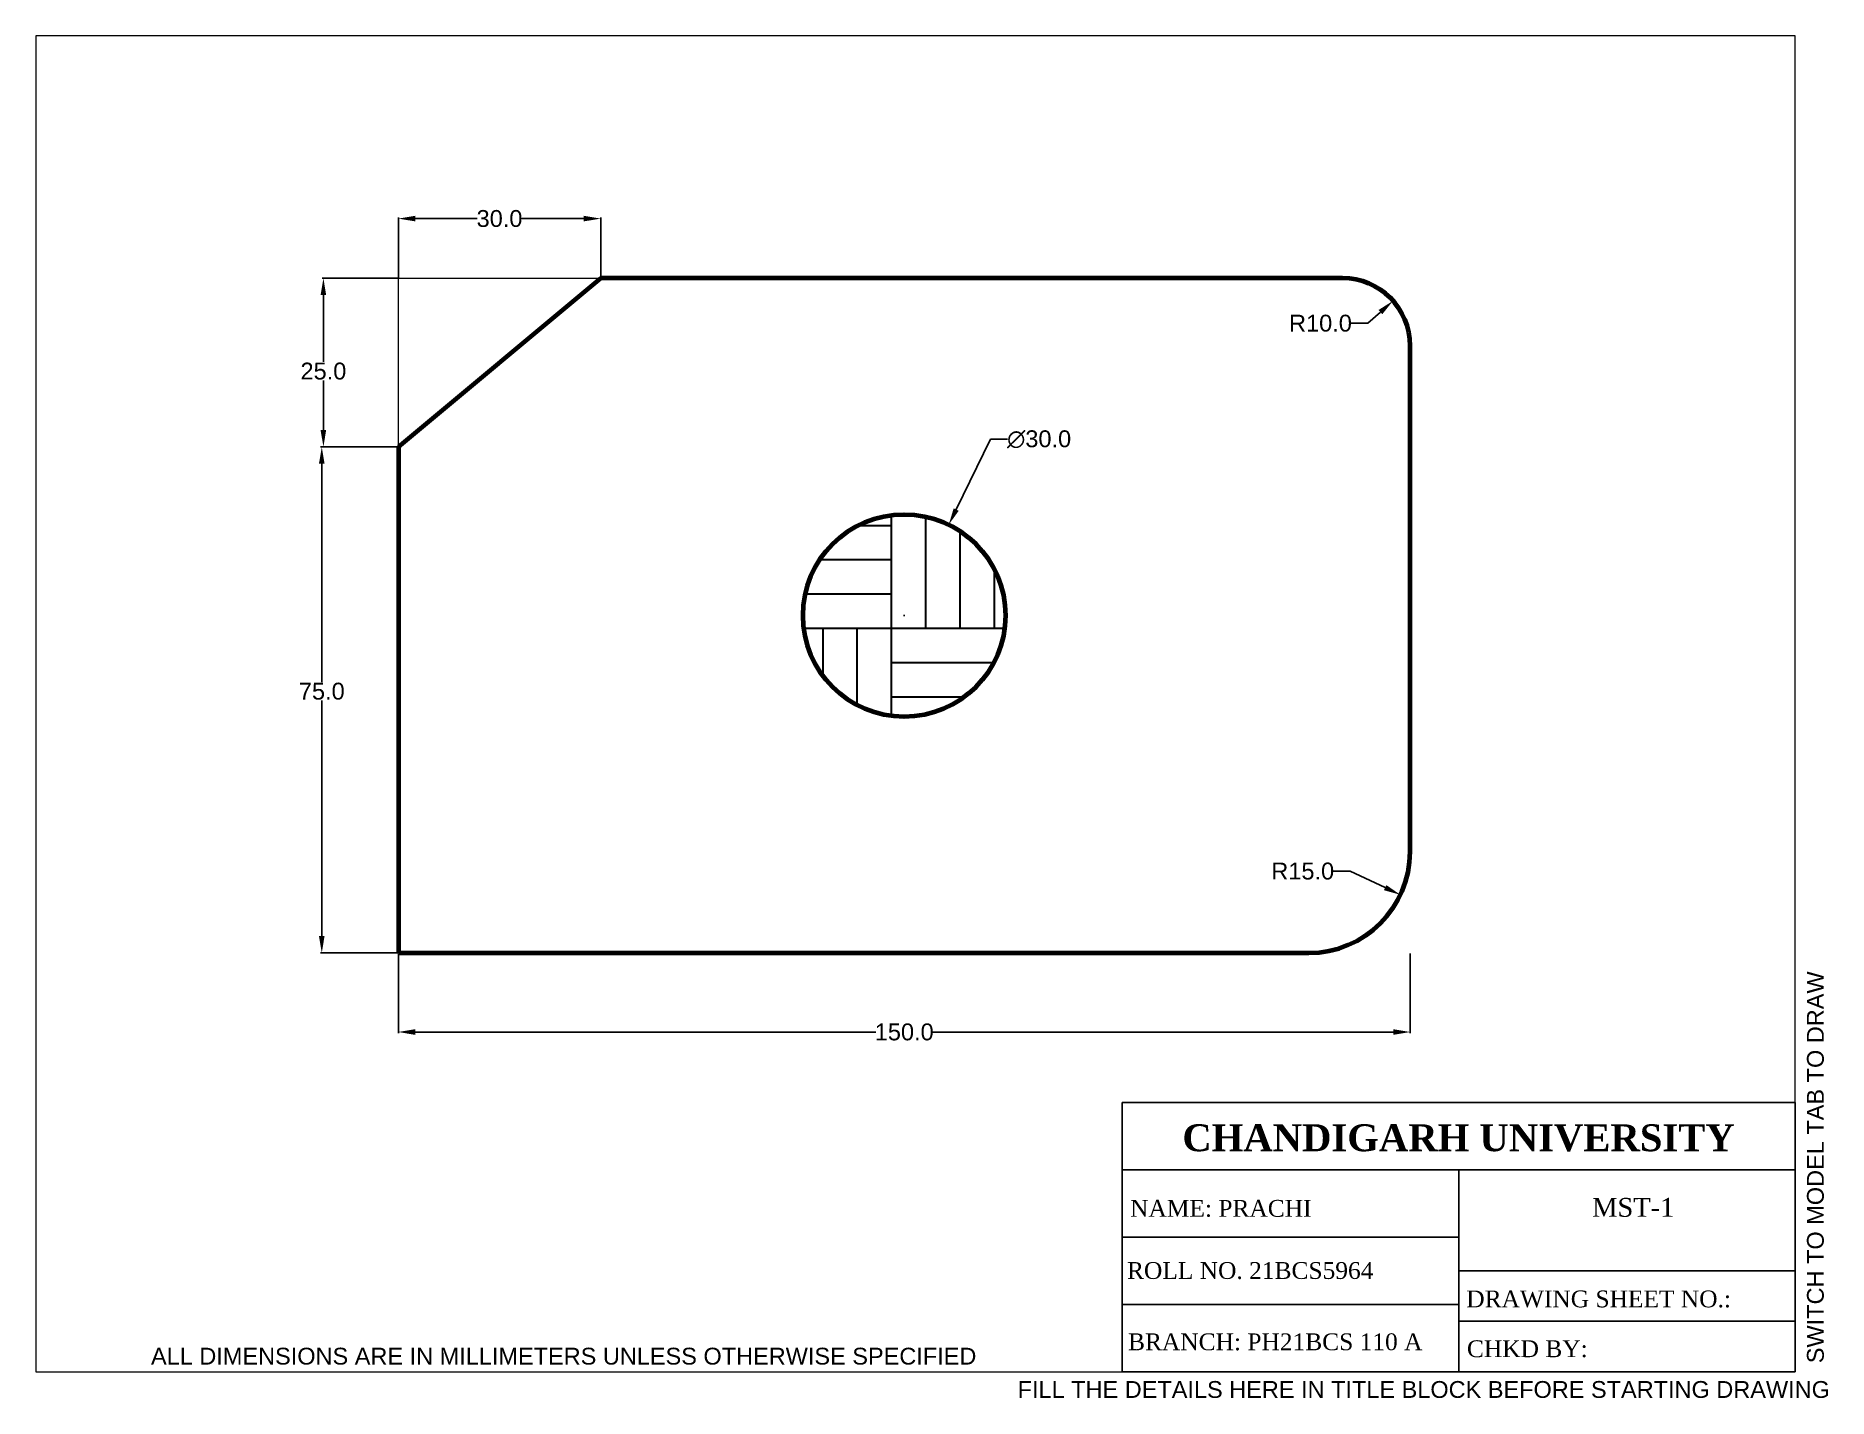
# Paper-space layout 'Layout1' of a CAD drawing. Header units: millimetres. Extents: x 0 to 266, y -4 to 198.
# The model-space entities are those that its viewports show. They can reach past a viewport. Long polylines and large blocks are cut down to what shows.
import ezdxf

# ---------------------------------------------------------------- set-up
doc = ezdxf.new("R2010")
doc.units = ezdxf.units.MM
doc.linetypes.add('ACAD_ISO08W100', pattern=[36, 24, -3, 6, -3])
doc.layers.add('Comments', color=10, linetype='Continuous', lineweight=13, plot=False)
doc.layers.add('thick continuous', color=7, linetype='Continuous', lineweight=30)
doc.styles.get("Standard").update_dxf_attribs({"font": 'Arial.ttf'})
doc.dimstyles.get("Standard").update_dxf_attribs({"dimtxt": 2.5, "dimasz": 2.5, "dimexe": 0.18, "dimexo": 0.0625, "dimgap": 0.09, "dimtad": 0, "dimtih": 1, "dimtoh": 1, "dimdec": 1, "dimzin": 0, "dimdsep": 46, "dimtxsty": 'Standard', "dimcen": 0.09, "dimadec": 0, "dimazin": 0, "dimtfac": 1, "dimtdec": 1, "dimtofl": 0, "dimtmove": 0, "dimatfit": 3, "dimfxl": 1, "dimtolj": 1, "dimtzin": 0, "dimarcsym": 0})

# ---------------------------------------------------------------- blocks, each defined once
blk = doc.blocks.new('*D2')
at = {"layer": 'Defpoints', "color": 0, "transparency": 16777216}
for p in [(37.47, 270.74), (48.82, 270.74), (48.82, 195.74)]:
    blk.add_point(p, dxfattribs=at)
at = {"layer": 'thick continuous', "color": 0, "lineweight": -2, "transparency": 16777216}
for p, q in [((48.76, 270.74), (37.29, 270.74)), ((37.47, 268.24), (37.47, 235.88)), ((37.47, 198.24), (37.47, 233.15)), ((48.76, 195.74), (37.29, 195.74))]:
    blk.add_line(p, q, dxfattribs=at)
at = {"layer": 'thick continuous', "color": 0, "transparency": 16777216}
for points in [[(37.05, 268.24), (37.88, 268.24), (37.47, 270.74)], [(37.05, 198.24), (37.88, 198.24), (37.47, 195.74)]]:
    blk.add_solid(points, dxfattribs=at)
at = {"layer": 'thick continuous', "color": 0, "lineweight": 5, "transparency": 16777216, "insert": (37.47, 234.52), "char_height": 2.5, "attachment_point": 5}
blk.add_mtext('\\A1;75.0', dxfattribs=at)
blk = doc.blocks.new('*D3')
at = {"layer": 'Defpoints', "color": 0, "transparency": 16777216}
for p in [(48.82, 195.74), (198.82, 195.74), (198.82, 184.02)]:
    blk.add_point(p, dxfattribs=at)
at = {"layer": 'thick continuous', "color": 0, "lineweight": -2, "transparency": 16777216}
for p, q in [((48.82, 195.68), (48.82, 183.84)), ((198.82, 195.68), (198.82, 183.84)), ((51.32, 184.02), (119.63, 184.02)), ((196.32, 184.02), (128, 184.02))]:
    blk.add_line(p, q, dxfattribs=at)
at = {"layer": 'thick continuous', "color": 0, "transparency": 16777216}
for points in [[(51.32, 184.44), (51.32, 183.6), (48.82, 184.02)], [(196.32, 184.44), (196.32, 183.6), (198.82, 184.02)]]:
    blk.add_solid(points, dxfattribs=at)
at = {"layer": 'thick continuous', "color": 0, "lineweight": 5, "transparency": 16777216, "insert": (123.82, 184.02), "char_height": 2.5, "attachment_point": 5}
blk.add_mtext('\\A1;150.0', dxfattribs=at)
blk = doc.blocks.new('*D4')
at = {"layer": 'Defpoints', "color": 0, "transparency": 16777216}
for p in [(130.42, 259.21), (117.21, 232.27)]:
    blk.add_point(p, dxfattribs=at)
at = {"layer": 'thick continuous', "color": 0, "lineweight": -2, "transparency": 16777216}
for p, q in [((136.63, 271.86), (131.52, 261.45)), ((139.13, 271.86), (136.63, 271.86)), ((123.73, 245.74), (123.91, 245.74)), ((123.82, 245.65), (123.82, 245.83))]:
    blk.add_line(p, q, dxfattribs=at)
at = {"layer": 'thick continuous', "color": 0, "transparency": 16777216}
blk.add_solid([(131.15, 261.63), (131.9, 261.27), (130.42, 259.21)], dxfattribs=at)
at = {"layer": 'thick continuous', "color": 0, "lineweight": 5, "transparency": 16777216, "insert": (143.82, 271.86), "char_height": 2.5, "attachment_point": 5}
blk.add_mtext('\\A1;∅30.0', dxfattribs=at)
blk = doc.blocks.new('*D5')
at = {"layer": 'Defpoints', "color": 0, "transparency": 16777216}
for p in [(183.82, 210.74), (197.39, 204.35)]:
    blk.add_point(p, dxfattribs=at)
at = {"layer": 'thick continuous', "color": 0, "lineweight": -2, "transparency": 16777216}
for p, q in [((187.43, 207.86), (189.93, 207.86)), ((189.93, 207.86), (195.13, 205.42))]:
    blk.add_line(p, q, dxfattribs=at)
at = {"layer": 'thick continuous', "color": 0, "transparency": 16777216}
blk.add_solid([(195.31, 205.79), (194.95, 205.04), (197.39, 204.35)], dxfattribs=at)
at = {"layer": 'thick continuous', "color": 0, "lineweight": 5, "transparency": 16777216, "insert": (182.9, 207.86), "char_height": 2.5, "attachment_point": 5}
blk.add_mtext('\\A1;R15.0', dxfattribs=at)
blk = doc.blocks.new('*D6')
at = {"layer": 'Defpoints', "color": 0, "transparency": 16777216}
for p in [(196.29, 292.38), (188.82, 285.74)]:
    blk.add_point(p, dxfattribs=at)
at = {"layer": 'thick continuous', "color": 0, "lineweight": -2, "transparency": 16777216}
for p, q in [((192.56, 289.06), (194.42, 290.72)), ((190.06, 289.06), (192.56, 289.06))]:
    blk.add_line(p, q, dxfattribs=at)
at = {"layer": 'thick continuous', "color": 0, "transparency": 16777216}
blk.add_solid([(194.15, 291.03), (194.7, 290.41), (196.29, 292.38)], dxfattribs=at)
at = {"layer": 'thick continuous', "color": 0, "lineweight": 5, "transparency": 16777216, "insert": (185.53, 289.06), "char_height": 2.5, "attachment_point": 5}
blk.add_mtext('\\A1;R10.0', dxfattribs=at)
blk = doc.blocks.new('*D7')
at = {"layer": 'Defpoints', "color": 0, "transparency": 16777216}
for p in [(37.71, 295.74), (48.82, 295.74), (48.82, 270.74)]:
    blk.add_point(p, dxfattribs=at)
at = {"layer": 'thick continuous', "color": 0, "lineweight": -2, "transparency": 16777216}
for p, q in [((48.76, 295.74), (37.53, 295.74)), ((37.71, 293.24), (37.71, 283.33)), ((37.71, 273.24), (37.71, 280.6)), ((48.76, 270.74), (37.53, 270.74))]:
    blk.add_line(p, q, dxfattribs=at)
at = {"layer": 'thick continuous', "color": 0, "transparency": 16777216}
for points in [[(37.29, 293.24), (38.12, 293.24), (37.71, 295.74)], [(37.29, 273.24), (38.12, 273.24), (37.71, 270.74)]]:
    blk.add_solid(points, dxfattribs=at)
at = {"layer": 'thick continuous', "color": 0, "lineweight": 5, "transparency": 16777216, "insert": (37.71, 281.96), "char_height": 2.5, "attachment_point": 5}
blk.add_mtext('\\A1;25.0', dxfattribs=at)
blk = doc.blocks.new('*D8')
at = {"layer": 'Defpoints', "color": 0, "transparency": 16777216}
for p in [(78.82, 304.57), (48.82, 295.74), (78.82, 295.74)]:
    blk.add_point(p, dxfattribs=at)
at = {"layer": 'thick continuous', "color": 0, "lineweight": -2, "transparency": 16777216}
for p, q in [((48.82, 295.8), (48.82, 304.75)), ((51.32, 304.57), (60.49, 304.57)), ((76.32, 304.57), (67.15, 304.57)), ((78.82, 295.8), (78.82, 304.75))]:
    blk.add_line(p, q, dxfattribs=at)
at = {"layer": 'thick continuous', "color": 0, "transparency": 16777216}
for points in [[(51.32, 304.99), (51.32, 304.16), (48.82, 304.57)], [(76.32, 304.99), (76.32, 304.16), (78.82, 304.57)]]:
    blk.add_solid(points, dxfattribs=at)
at = {"layer": 'thick continuous', "color": 0, "lineweight": 5, "transparency": 16777216, "insert": (63.82, 304.57), "char_height": 2.5, "attachment_point": 5}
blk.add_mtext('\\A1;30.0', dxfattribs=at)

msp = doc.modelspace()

# ---------------------------------------------------------------- hatches: boundary and pattern name
at = {"layer": 'thick continuous'}
h = msp.add_hatch(dxfattribs=at)
h.set_pattern_fill('AR-PARQ1', color=256, scale=0.1)
edge = h.paths.add_edge_path()
edge.add_arc((123.82, 245.74), 15, 0, 360)

# ---------------------------------------------------------------- linework, layer by layer
at = {"layer": 'thick continuous', "lineweight": 80}
for p, q in [((48.82, 270.74), (78.82, 295.74)), ((188.82, 295.74), (78.82, 295.74)), ((198.82, 210.74), (198.82, 285.74)), ((48.82, 270.74), (48.82, 195.74)), ((48.82, 195.74), (183.82, 195.74))]:
    msp.add_line(p, q, dxfattribs=at)
at = {"layer": 'thick continuous', "lineweight": 5}
for p, q in [((48.82, 270.74), (48.82, 295.74)), ((48.82, 295.74), (78.82, 295.74))]:
    msp.add_line(p, q, dxfattribs=at)
at = {"layer": 'thick continuous'}
msp.add_line((48.82, 195.74), (123.82, 195.74), dxfattribs=at)
at = {"layer": 'thick continuous', "lineweight": 80}
msp.add_circle((123.82, 245.74), 15, dxfattribs=at)
for centre, radius, start, end in [((188.82, 285.74), 10, 0, 90), ((183.82, 210.74), 15, 270, 0)]:
    msp.add_arc(centre, radius, start, end, dxfattribs=at)

# ---------------------------------------------------------------- dimensions: what is measured, and where the dimension line sits
at = {"layer": 'thick continuous', "lineweight": 5}
for base, p1, p2, picture, middle in [((78.82, 304.57), (48.82, 295.74), (78.82, 295.74), '*D8', (63.82, 304.57)), ((198.82, 184.02), (48.82, 195.74), (198.82, 195.74), '*D3', (123.82, 184.02))]:
    dim = msp.add_linear_dim(base=base, p1=p1, p2=p2, dimstyle='Standard', dxfattribs=at)
    dim.commit()
    dim.dimension.update_dxf_attribs({"geometry": picture, "text_midpoint": middle})
for base, p1, p2, picture, middle in [((37.71, 295.74), (48.82, 270.74), (48.82, 295.74), '*D7', (37.71, 281.96)), ((37.47, 270.74), (48.82, 195.74), (48.82, 270.74), '*D2', (37.47, 234.52))]:
    dim = msp.add_linear_dim(base=base, p1=p1, p2=p2, angle=90, dimstyle='Standard', dxfattribs=at)
    dim.commit()
    dim.dimension.update_dxf_attribs({"geometry": picture, "text_midpoint": middle, "dimtype": 160})
for center, mpoint, picture, middle in [((188.82, 285.74), (196.29, 292.38), '*D6', (185.53, 289.06)), ((183.82, 210.74), (197.39, 204.35), '*D5', (182.9, 207.86))]:
    dim = msp.add_radius_dim(center=center, mpoint=mpoint, dimstyle='Standard', dxfattribs=at)
    dim.commit()
    dim.dimension.update_dxf_attribs({"geometry": picture, "text_midpoint": middle, "dimtype": 164})
dim = msp.add_diameter_dim_2p(p1=(117.21, 232.27), p2=(130.42, 259.21), dimstyle='Standard', dxfattribs=at)
dim.commit()
dim.dimension.update_dxf_attribs({"geometry": '*D4', "text_midpoint": (143.82, 271.86), "dimtype": 163})

psp = doc.layouts.get("Layout1")

# ---------------------------------------------------------------- linework, layer by layer
for p, q in [((161.41, 40), (261.41, 40)), ((161.41, 40), (161.41, 0)), ((261.41, 40), (261.41, 0)), ((161.41, 30), (261.41, 30)), ((161.41, 30), (194.27, 30)), ((211.41, 30), (211.41, 0)), ((161.41, 20), (211.41, 20)), ((211.41, 15), (261.41, 15)), ((161.41, 10), (211.41, 10)), ((211.41, 7.5), (261.41, 7.5)), ((161.41, 0), (261.41, 0))]:
    psp.add_line(p, q)

# ---------------------------------------------------------------- texts
at = {"attachment_point": 1}
for s, width, insert, char_height in [('\\pxqc;{\\fTimes New Roman|b1|i0|c0|p18;CHANDIGARH UNIVERSITY}', 80.8177, (170.98, 36.75), 4), ('\\pxqc;{\\fTimes New Roman|b0|i0|c0|p18;MST-1}', 46.4985, (214.1, 25.81), 2.8)]:
    psp.add_mtext_dynamic_manual_height_columns(s, width=width, gutter_width=40, heights=[0], dxfattribs=dict(at, insert=insert, char_height=char_height))
at = {"linetype": 'ACAD_ISO08W100', "lineweight": 100, "char_height": 2.5, "attachment_point": 1}
for s, width, insert in [('{\\fTimes New Roman|b0|i0|c0|p18;NAME: PRACHI}', 45.3199, (162.59, 25.51)), ('{\\fTimes New Roman|b0|i0|c0|p18;ROLL NO. 21BCS5964}', 45.3199, (162.13, 16.28)), ('{\\fTimes New Roman|b0|i0|c0|p18;DRAWING SHEET NO.:}', 45.3199, (212.54, 12.06)), ('{\\fTimes New Roman|b0|i0|c0|p18;BRANCH: PH21BCS 110 A}', 45.3199, (162.28, 5.69)), ('{\\fTimes New Roman|b0|i0|c0|p18;CHKD BY: }', 47.9779, (212.64, 4.66))]:
    psp.add_mtext_dynamic_manual_height_columns(s, width=width, gutter_width=25, heights=[0], dxfattribs=dict(at, insert=insert))
at = {"layer": 'Comments'}
psp.add_text('SWITCH TO MODEL TAB TO DRAW', height=2.5, rotation=90, dxfattribs=at).set_placement((265.66, 1.26))
psp.add_text('FILL THE DETAILS HERE IN TITLE BLOCK BEFORE STARTING DRAWING', height=2.5, dxfattribs=at).set_placement((145.88, -3.89))
at = {"layer": 'thick continuous'}
psp.add_text('ALL DIMENSIONS ARE IN MILLIMETERS UNLESS OTHERWISE SPECIFIED', height=2.5, dxfattribs=at).set_placement((17.11, 1.06))

# ---------------------------------------------------------------- viewports
psp.add_viewport(center=(130.71, 99.21), size=(261.41, 198.4125), view_center_point=(125.5, 232.67), view_height=197.977, dxfattribs=at)

doc.saveas('drawing.dxf')
